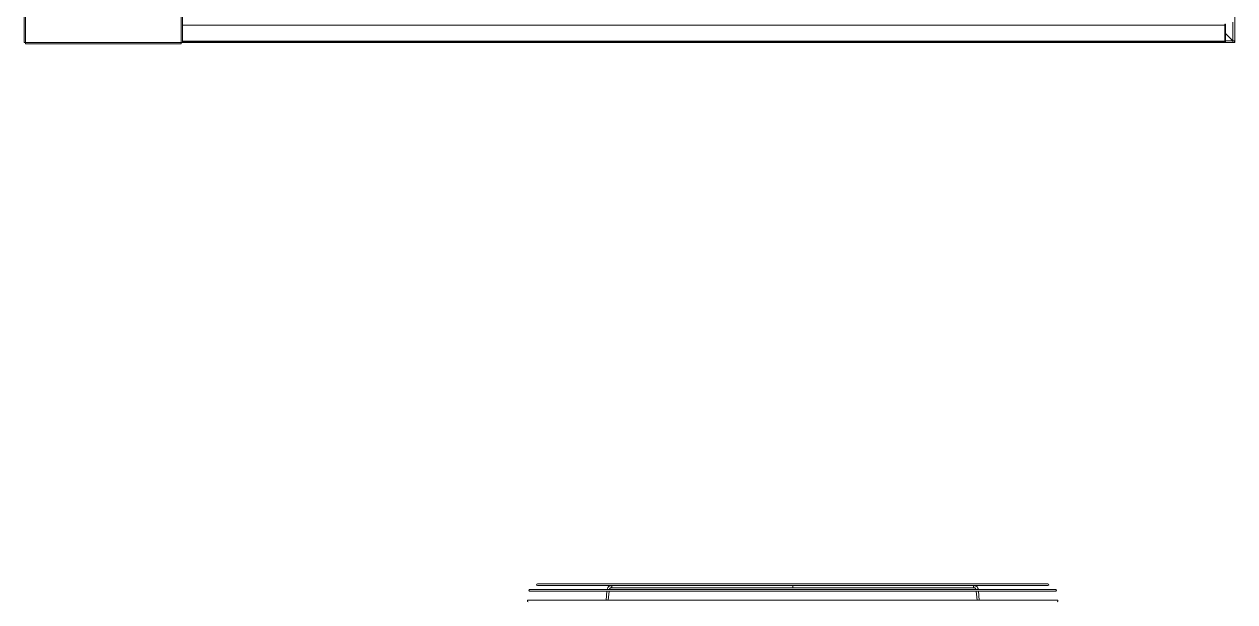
# Model space of a CAD drawing. Header units: inches. Extents: x 660 to 993, y -260 to -49.
# Drawn here: x 851.2 to 922.3, y -151.4 to -117.5 of the extents above; entities that cross this region are included whole.
import ezdxf

# ---------------------------------------------------------------- set-up
doc = ezdxf.new("R2010")
doc.units = ezdxf.units.IN
doc.header["$MEASUREMENT"] = 0
doc.layers.add('L48', color=7, linetype='Continuous')

msp = doc.modelspace()

# ---------------------------------------------------------------- linework, layer by layer
at = {"layer": 'L48', "color": 7, "linetype": 'Continuous', "lineweight": 15}
for p, q in [((851.195, -118.539), (851.195, -70.039)), ((851.27, -118.539), (851.27, -70.039)), ((860.413, -118.539), (860.413, -70.039)), ((860.489, -118.539), (860.489, -70.039)), ((922.334, -108.645), (922.334, -118.434)), ((922.229, -118.433), (922.229, -117.338)), ((860.489, -117.51), (921.748, -117.51)), ((860.489, -117.511), (921.748, -117.511)), ((921.748, -117.462), (921.748, -117.51)), ((921.748, -117.463), (921.797, -117.463)), ((921.748, -117.51), (921.748, -117.511)), ((921.748, -117.511), (921.748, -118.461)), ((921.749, -118.461), (921.749, -117.522)), ((921.797, -117.522), (921.749, -117.522)), ((921.797, -117.463), (921.797, -117.462)), ((921.797, -117.522), (921.797, -117.463)), ((921.797, -118.461), (921.797, -117.522)), ((921.797, -118.001), (922.229, -118.433)), ((922.228, -118.434), (921.797, -118.003)), ((851.195, -118.539), (851.27, -118.539)), ((851.27, -118.539), (860.413, -118.539)), ((851.27, -118.615), (851.27, -118.539)), ((860.413, -118.615), (851.27, -118.615)), ((860.413, -118.539), (860.489, -118.539)), ((860.413, -118.539), (860.413, -118.615)), ((860.489, -118.461), (921.748, -118.461)), ((860.489, -118.51), (921.748, -118.51)), ((860.489, -118.539), (860.592, -118.539)), ((860.562, -118.51), (860.592, -118.539)), ((860.592, -118.539), (871.967, -118.539)), ((871.967, -118.539), (871.996, -118.51)), ((871.967, -118.539), (872.547, -118.539)), ((872.517, -118.51), (872.547, -118.539)), ((872.547, -118.539), (921.547, -118.539)), ((921.547, -118.539), (921.576, -118.51)), ((922.229, -118.539), (921.547, -118.539)), ((921.748, -118.338), (921.749, -118.337)), ((921.749, -118.434), (921.748, -118.434)), ((921.748, -118.461), (921.748, -118.51)), ((921.749, -118.461), (921.797, -118.461)), ((922.228, -118.434), (921.797, -118.434)), ((922.229, -118.433), (922.229, -118.434)), ((922.229, -118.435), (922.229, -118.539)), ((922.229, -118.539), (922.334, -118.539)), ((922.334, -118.434), (922.23, -118.434)), ((922.334, -118.434), (922.334, -118.539)), ((911.809, -150.669), (880.896, -150.669)), ((880.896, -150.769), (911.809, -150.769)), ((911.353, -150.336), (881.353, -150.336)), ((881.353, -150.436), (885.68, -150.436)), ((885.436, -150.769), (885.387, -151.288)), ((885.515, -151.288), (885.564, -150.769)), ((885.746, -150.436), (885.68, -150.436)), ((885.68, -150.564), (896.317, -150.564)), ((885.681, -150.564), (885.68, -150.564)), ((885.746, -150.436), (906.959, -150.436)), ((896.317, -150.564), (896.317, -150.564)), ((896.353, -150.436), (896.353, -150.553)), ((896.388, -150.564), (907.025, -150.564)), ((896.388, -150.564), (896.388, -150.564)), ((907.025, -150.436), (906.959, -150.436)), ((907.025, -150.564), (907.025, -150.564)), ((907.026, -150.436), (911.353, -150.436)), ((907.141, -150.769), (907.19, -151.288)), ((907.319, -151.288), (907.27, -150.769)), ((911.892, -151.288), (880.813, -151.288))]:
    msp.add_line(p, q, dxfattribs=at)
at = {"layer": 'L48', "color": 7, "linetype": 'Continuous', "lineweight": 15, "flags": 128}
for points in [[(885.68, -150.436), (885.697, -150.441), (885.712, -150.455), (885.722, -150.476), (885.725, -150.5), (885.722, -150.525), (885.712, -150.546), (885.697, -150.559), (885.681, -150.564)], [(907.025, -150.436), (907.008, -150.441), (906.993, -150.455), (906.984, -150.476), (906.98, -150.5), (906.984, -150.525), (906.993, -150.546), (907.008, -150.559), (907.025, -150.564)]]:
    msp.add_lwpolyline(points, dxfattribs=at)
at = {"layer": 'L48', "color": 7, "linetype": 'Continuous', "lineweight": 15}
for centre, radius, start, end in [((921.748, -118.461), 0.001, 270, 0), ((921.748, -118.461), 0.0488, 270, 0), ((922.229, -118.434), 0.106, 270, 0), ((922.229, -118.434), 0.001, 270, 0), ((880.896, -150.719), 0.05, 90, 270), ((881.353, -150.386), 0.05, 90, 270), ((911.353, -150.386), 0.05, 270, 90), ((911.809, -150.719), 0.05, 270, 90), ((880.813, -151.338), 0.05, 90, 270), ((911.892, -151.338), 0.05, 270, 90)]:
    msp.add_arc(centre, radius, start, end, dxfattribs=at)
for points, knots in [([(922.229, -118.539), (922.229, -118.538), (922.228, -118.535), (922.228, -118.51), (922.228, -118.475), (922.228, -118.448), (922.228, -118.434)], [0, 0, 0, 0, 0.249999, 0.500009, 0.749998, 1, 1, 1, 1]), ([(922.229, -118.433), (922.242, -118.433), (922.27, -118.433), (922.305, -118.433), (922.329, -118.433), (922.333, -118.434), (922.334, -118.434)], [0, 0, 0, 0, 0.249989, 0.499993, 0.749997, 1, 1, 1, 1]), ([(885.68, -150.436), (885.669, -150.437), (885.643, -150.438), (885.602, -150.451), (885.558, -150.476), (885.52, -150.512), (885.488, -150.556), (885.463, -150.61), (885.451, -150.648), (885.447, -150.669), (885.447, -150.669)], [0, 0, 0, 0, 0.093923, 0.239359, 0.38519, 0.533956, 0.686628, 0.842435, 0.999928, 1, 1, 1, 1]), ([(885.58, -150.669), (885.581, -150.665), (885.586, -150.646), (885.601, -150.619), (885.622, -150.59), (885.646, -150.572), (885.665, -150.565), (885.676, -150.565), (885.68, -150.564)], [0, 0, 0, 0, 0.057987, 0.26332, 0.467139, 0.671672, 0.883287, 1, 1, 1, 1]), ([(896.353, -150.553), (896.353, -150.553), (896.347, -150.557), (896.336, -150.561), (896.324, -150.564), (896.319, -150.564), (896.317, -150.564)], [0, 0, 0, 0, 0.001449, 0.496063, 0.840338, 1, 1, 1, 1]), ([(896.353, -150.553), (896.354, -150.554), (896.361, -150.557), (896.372, -150.562), (896.383, -150.564), (896.387, -150.564), (896.388, -150.564)], [0, 0, 0, 0, 0.135545, 0.540417, 0.880715, 1, 1, 1, 1]), ([(907.258, -150.669), (907.254, -150.651), (907.245, -150.614), (907.22, -150.561), (907.187, -150.513), (907.146, -150.475), (907.099, -150.449), (907.058, -150.438), (907.033, -150.437), (907.025, -150.436)], [0, 0, 0, 0, 0.136286, 0.296681, 0.457949, 0.618752, 0.776732, 0.929811, 1, 1, 1, 1]), ([(907.025, -150.564), (907.029, -150.564), (907.04, -150.565), (907.058, -150.571), (907.082, -150.589), (907.104, -150.618), (907.12, -150.646), (907.124, -150.665), (907.125, -150.669)], [0, 0, 0, 0, 0.10011, 0.318952, 0.519756, 0.734739, 0.943621, 1, 1, 1, 1])]:
    msp.add_open_spline(points, degree=3, knots=knots, dxfattribs=at)

doc.saveas('drawing.dxf')
